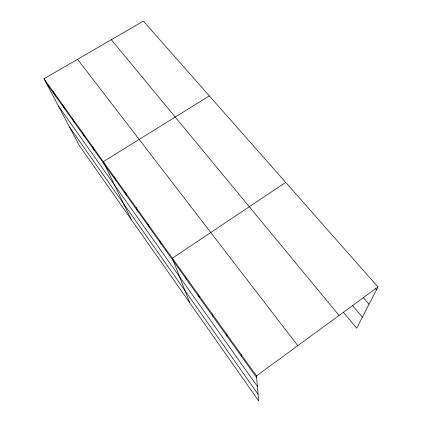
<?xml version="1.0" encoding="UTF-8"?>
<svg xmlns="http://www.w3.org/2000/svg" width="422" height="422" viewBox="0 0 422 422"><rect width="100%" height="100%" fill="white"/><g stroke="black" fill="none" stroke-linecap="round" stroke-linejoin="round"><path stroke-width="0.63" d="M44.015 78.766L256.481 375.902L258.644 400.9L79.246 145.411L44.015 78.766L143.359 21.1L377.985 286.981L356.674 328.216L343.439 312.317M256.481 375.902L377.985 286.981M285.689 182.388L172.34 258.238L189.773 302.822M209.344 95.873L103.295 161.673L131.163 219.345M375.248 288.289L376.545 289.772M363.152 297.336L369.076 304.22M352.391 305.359L362.382 317.175M111.313 39.7L339.082 315.45M77.542 59.302L297.79 345.671M46.304 83.102L256.629 377.611M58.384 105.943L257.388 386.404M69.519 127.006L258.064 394.248M53.188 91.595L55.414 95.857M62.625 104.798L64.788 108.981M72.347 118.392L74.436 122.491M82.353 132.387L84.363 136.396M92.666 146.809L94.591 150.717M113.929 176.549L115.675 180.236M124.891 191.878L126.537 195.449M136.2 207.687L137.736 211.127M147.864 224.003L149.282 227.3M159.906 240.841L161.204 243.99M185.195 276.21L186.218 279.021M198.482 294.793L199.358 297.415M212.229 314.021L212.941 316.442M226.461 333.923L226.999 336.123M241.205 354.538L241.553 356.5"/></g></svg>
